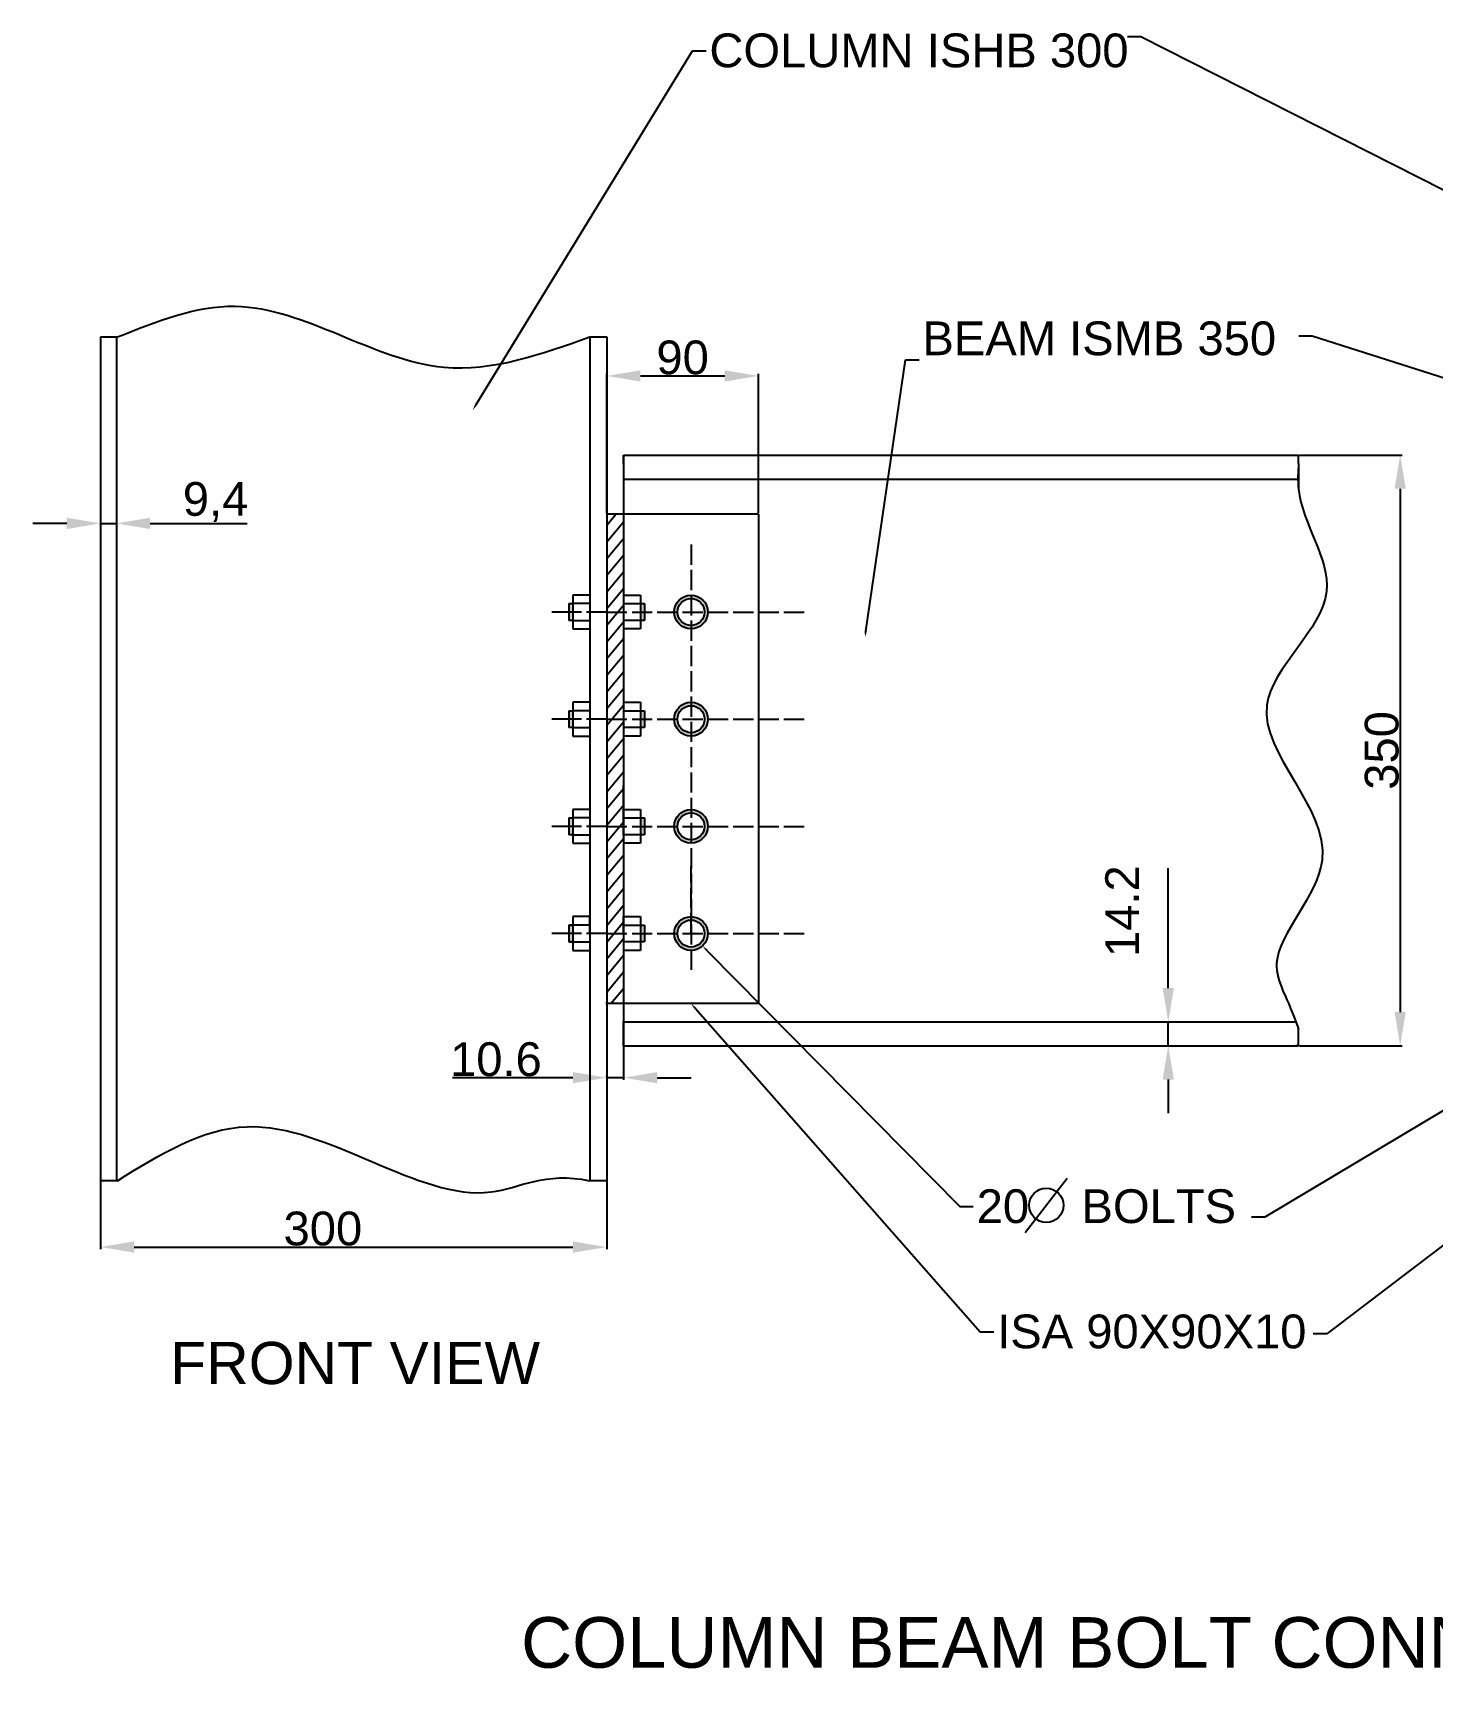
# Model space of a CAD drawing. Header units: inches. Extents: x 405 to 1958, y 459 to 1437.
# Drawn here: x 405 to 1234, y 459 to 1437 of the extents above; entities that cross this region are included whole.
import ezdxf
from ezdxf import colors
from ezdxf.entities.mleader import LeaderData, LeaderLine
from ezdxf.math import Vec2, Vec3

# ---------------------------------------------------------------- set-up
doc = ezdxf.new("R2010")
doc.units = ezdxf.units.IN
doc.header["$MEASUREMENT"] = 0
doc.linetypes.add('ACAD_ISO02W100', pattern=[15, 12, -3])
doc.styles.get("Standard").update_dxf_attribs({"font": 'arial.ttf'})
doc.dimstyles.new('ISO-25', dxfattribs={"dimtxt": 20, "dimasz": 20, "dimexe": 1.25, "dimexo": 0.625, "dimtad": 1, "dimdec": 4, "dimtxsty": 'Standard', "dimcen": 2.5, "dimadec": 0, "dimazin": 0, "dimtfac": 1, "dimtdec": 4, "dimtmove": 0, "dimatfit": 3, "dimfxl": 1, "dimarcsym": 0})

# ---------------------------------------------------------------- blocks, each defined once
blk = doc.blocks.new('*U29')
for p, q in [((-65.94, -172.23), (-65.94, -182.23)), ((-65.94, -172.23), (-63.44, -172.23)), ((-53.44, -167.23), (-63.44, -167.23)), ((-63.44, -167.23), (-63.44, -187.23)), ((-53.44, -172.23), (-63.44, -172.23)), ((-33.44, -167.23), (-23.44, -167.23)), ((-33.44, -172.23), (-23.44, -172.23)), ((-23.44, -167.23), (-23.44, -187.23)), ((-23.44, -172.23), (-20.94, -172.23)), ((-20.94, -172.23), (-20.94, -182.23)), ((-63.44, -182.23), (-65.94, -182.23)), ((-63.44, -182.23), (-53.44, -182.23)), ((-23.44, -182.23), (-33.44, -182.23)), ((-20.94, -182.23), (-23.44, -182.23)), ((-63.44, -187.23), (-53.44, -187.23)), ((-23.44, -187.23), (-33.44, -187.23))]:
    blk.add_line(p, q)
at = {"linetype": 'ACAD_ISO02W100'}
for p, q in [((-65.94, -177.23), (-75.94, -177.23)), ((-43.44, -177.23), (-65.94, -177.23)), ((-43.44, -177.23), (75.94, -177.23))]:
    blk.add_line(p, q, dxfattribs=at)
for radius in [10, 8]:
    blk.add_circle((6.56, -177.23), radius)
blk = doc.blocks.new('*U30')
at = {"color": 0, "linetype": 'ByBlock', "lineweight": -2, "transparency": 16777216}
for p in [(0, 190.5), (0, 127), (0, 63.5), (0, 0)]:
    blk.add_blockref('*U29', p, dxfattribs=at)
blk = doc.blocks.new('*D32')
at = {"color": 0, "lineweight": -2, "transparency": 16777216}
for p, q in [((445.09, 1256.1), (445.09, 716.22)), ((745.09, 1256.1), (745.09, 716.22)), ((465.09, 717.47), (725.09, 717.47))]:
    blk.add_line(p, q, dxfattribs=at)
at = {"color": 0, "transparency": 16777216}
for points in [[(465.09, 720.8), (465.09, 714.13), (445.09, 717.47)], [(725.09, 720.8), (725.09, 714.13), (745.09, 717.47)]]:
    blk.add_solid(points, dxfattribs=at)
at = {"layer": 'Defpoints', "color": 0, "transparency": 16777216}
for p in [(445.09, 1256.73), (745.09, 1256.73), (745.09, 717.47)]:
    blk.add_point(p, dxfattribs=at)
at = {"color": 0, "transparency": 16777216, "insert": (576.88, 728.31), "char_height": 20, "attachment_point": 5}
blk.add_mtext('300', dxfattribs=at)
blk = doc.blocks.new('*D33')
at = {"color": 0, "lineweight": -2, "transparency": 16777216}
for p, q in [((445.09, 1256.1), (445.09, 1145)), ((454.49, 1256.1), (454.49, 1145)), ((425.09, 1146.25), (405.09, 1146.25)), ((445.09, 1146.25), (454.49, 1146.25)), ((474.49, 1146.25), (532.07, 1146.25))]:
    blk.add_line(p, q, dxfattribs=at)
at = {"color": 0, "transparency": 16777216}
for points in [[(425.09, 1149.58), (425.09, 1142.91), (445.09, 1146.25)], [(474.49, 1149.58), (474.49, 1142.91), (454.49, 1146.25)]]:
    blk.add_solid(points, dxfattribs=at)
at = {"layer": 'Defpoints', "color": 0, "transparency": 16777216}
for p in [(445.09, 1256.73), (454.49, 1256.73), (454.49, 1146.25)]:
    blk.add_point(p, dxfattribs=at)
at = {"color": 0, "transparency": 16777216, "insert": (513.28, 1158.89), "char_height": 20, "attachment_point": 5}
blk.add_mtext('9,4', dxfattribs=at)
blk = doc.blocks.new('*D34')
at = {"color": 0, "lineweight": -2, "transparency": 16777216}
for p, q in [((745.09, 1152.35), (745.09, 1234.88)), ((765.09, 1233.63), (815.09, 1233.63)), ((835.09, 1152.35), (835.09, 1234.88))]:
    blk.add_line(p, q, dxfattribs=at)
at = {"color": 0, "transparency": 16777216}
for points in [[(765.09, 1236.96), (765.09, 1230.29), (745.09, 1233.63)], [(815.09, 1236.96), (815.09, 1230.29), (835.09, 1233.63)]]:
    blk.add_solid(points, dxfattribs=at)
at = {"layer": 'Defpoints', "color": 0, "transparency": 16777216}
for p in [(835.09, 1233.63), (745.09, 1151.73), (835.09, 1151.73)]:
    blk.add_point(p, dxfattribs=at)
at = {"color": 0, "transparency": 16777216, "insert": (790.09, 1244.46), "char_height": 20, "attachment_point": 5}
blk.add_mtext('90', dxfattribs=at)
blk = doc.blocks.new('*D35')
at = {"color": 0, "lineweight": -2, "transparency": 16777216}
for p, q in [((755.09, 861.1), (755.09, 816.57)), ((725.09, 817.82), (653.78, 817.82)), ((745.09, 818.44), (745.09, 819.07)), ((755.09, 817.82), (745.09, 817.82)), ((775.09, 817.82), (795.09, 817.82))]:
    blk.add_line(p, q, dxfattribs=at)
at = {"color": 0, "transparency": 16777216}
for points in [[(725.09, 821.15), (725.09, 814.48), (745.09, 817.82)], [(775.09, 821.15), (775.09, 814.48), (755.09, 817.82)]]:
    blk.add_solid(points, dxfattribs=at)
at = {"layer": 'Defpoints', "color": 0, "transparency": 16777216}
for p in [(755.09, 861.73), (745.09, 817.82), (745.09, 817.82)]:
    blk.add_point(p, dxfattribs=at)
at = {"color": 0, "transparency": 16777216, "insert": (679.43, 828.65), "char_height": 20, "attachment_point": 5}
blk.add_mtext('10.6', dxfattribs=at)
blk = doc.blocks.new('*D36')
at = {"color": 0, "lineweight": -2, "transparency": 16777216}
for p, q in [((1077.9, 870.93), (1077.9, 942.04)), ((755.71, 850.93), (1079.15, 850.93)), ((1077.9, 836.73), (1077.9, 850.93)), ((755.71, 836.73), (1079.15, 836.73)), ((1077.9, 816.73), (1077.9, 796.73))]:
    blk.add_line(p, q, dxfattribs=at)
at = {"color": 0, "transparency": 16777216}
for points in [[(1074.56, 870.93), (1081.23, 870.93), (1077.9, 850.93)], [(1074.56, 816.73), (1081.23, 816.73), (1077.9, 836.73)]]:
    blk.add_solid(points, dxfattribs=at)
at = {"layer": 'Defpoints', "color": 0, "transparency": 16777216}
for p in [(755.09, 850.93), (1077.9, 850.93), (755.09, 836.73)]:
    blk.add_point(p, dxfattribs=at)
at = {"color": 0, "transparency": 16777216, "insert": (1050.57, 916.48), "char_height": 20, "width": 49.8636, "attachment_point": 5, "rotation": 90}
blk.add_mtext(' 14.2', dxfattribs=at)
blk = doc.blocks.new('*D37')
at = {"color": 0, "lineweight": -2, "transparency": 16777216}
for p, q in [((1155.71, 1186.73), (1216.59, 1186.73)), ((1215.34, 1166.73), (1215.34, 856.73)), ((1155.71, 836.73), (1216.59, 836.73))]:
    blk.add_line(p, q, dxfattribs=at)
at = {"color": 0, "transparency": 16777216}
for points in [[(1212.01, 1166.73), (1218.67, 1166.73), (1215.34, 1186.73)], [(1212.01, 856.73), (1218.67, 856.73), (1215.34, 836.73)]]:
    blk.add_solid(points, dxfattribs=at)
at = {"layer": 'Defpoints', "color": 0, "transparency": 16777216}
for p in [(1155.09, 1186.73), (1155.09, 836.73), (1215.34, 836.73)]:
    blk.add_point(p, dxfattribs=at)
at = {"color": 0, "transparency": 16777216, "insert": (1204.5, 1011.73), "char_height": 20, "attachment_point": 5, "rotation": 90}
blk.add_mtext('350', dxfattribs=at)

msp = doc.modelspace()

# ---------------------------------------------------------------- hatches: boundary and pattern name
h = msp.add_hatch()
h.set_pattern_fill('ANSI31', color=256, scale=2, angle=5)
h.set_pattern_definition([(50, (350.378, 971.142), (-4.86438, 4.0817), [])])
h.paths.add_polyline_path([(755.08659, 1151.72539), (745.08659, 1151.72539), (745.08659, 1093.72539), (755.08659, 1093.72539)])
h.paths.add_polyline_path([(755.08659, 1093.72539), (745.08659, 1093.72539), (745.08659, 1030.22539), (755.08659, 1030.22539)])
h.paths.add_polyline_path([(755.08659, 1030.22539), (745.08659, 1030.22539), (745.08659, 966.72539), (755.08659, 966.72539)])
h.paths.add_polyline_path([(755.08659, 961.22539), (755.08659, 966.72539), (745.08659, 966.72539), (745.08659, 903.22539), (755.08659, 903.22539), (755.08659, 913.22539)])
h.paths.add_polyline_path([(755.08659, 903.22539), (745.08659, 903.22539), (745.08659, 861.72539), (755.08659, 861.72539)])
h = msp.add_hatch(color=256)
h.dxf.hatch_style = 1
h.paths.add_polyline_path([(805.08659, 1093.72539), (803.08659, 1093.72539, -0.414213562), (795.08659, 1085.72539), (795.08659, 1083.72539, 0.414213562)])
h.paths.add_polyline_path([(795.08659, 1103.72539), (795.08659, 1101.72539, -0.414213562), (803.08659, 1093.72539), (805.08659, 1093.72539, 0.414213562)])
h.paths.add_polyline_path([(787.08659, 1093.72539), (785.08659, 1093.72539, 0.414213562), (795.08659, 1083.72539), (795.08659, 1085.72539, -0.414213562)])
h.paths.add_polyline_path([(795.08659, 1101.72539), (795.08659, 1103.72539, 0.414213562), (785.08659, 1093.72539), (787.08659, 1093.72539, -0.414213562)])
h.paths.add_polyline_path([(805.08659, 1030.22539), (803.08659, 1030.22539, -0.414213562), (795.08659, 1022.22539), (795.08659, 1020.22539, 0.414213562)])
h.paths.add_polyline_path([(795.08659, 1040.22539), (795.08659, 1038.22539, -0.414213562), (803.08659, 1030.22539), (805.08659, 1030.22539, 0.414213562)])
h.paths.add_polyline_path([(795.08659, 1038.22539), (795.08659, 1040.22539, 0.414213562), (785.08659, 1030.22539), (787.08659, 1030.22539, -0.414213562)])
h.paths.add_polyline_path([(787.08659, 1030.22539), (785.08659, 1030.22539, 0.414213562), (795.08659, 1020.22539), (795.08659, 1022.22539, -0.414213562)])
h.paths.add_polyline_path([(725.08659, 1030.22539), (722.58659, 1030.22539), (722.58659, 1025.22539), (725.08659, 1025.22539)])
h.paths.add_polyline_path([(725.08659, 1035.22539), (722.58659, 1035.22539), (722.58659, 1030.22539), (725.08659, 1030.22539)])
h.paths.add_polyline_path([(725.08659, 971.72539), (722.58659, 971.72539), (722.58659, 966.72539), (725.08659, 966.72539)])
h.paths.add_polyline_path([(725.08659, 966.72539), (722.58659, 966.72539), (722.58659, 961.72539), (725.08659, 961.72539)])
h.paths.add_polyline_path([(795.08659, 974.72539), (795.08659, 976.72539, 0.414213562), (785.08659, 966.72539), (787.08659, 966.72539, -0.414213562)])
h.paths.add_polyline_path([(787.08659, 966.72539), (785.08659, 966.72539, 0.414213562), (795.08659, 956.72539), (795.08659, 958.72539, -0.414213562)])
h.paths.add_polyline_path([(805.08659, 966.72539), (803.08659, 966.72539, -0.414213562), (795.08659, 958.72539), (795.08659, 956.72539, 0.414213562)])
h.paths.add_polyline_path([(795.08659, 976.72539), (795.08659, 974.72539, -0.414213562), (803.08659, 966.72539), (805.08659, 966.72539, 0.414213562)])
h.paths.add_polyline_path([(725.08659, 1098.72539), (722.58659, 1098.72539), (722.58659, 1093.72539), (725.08659, 1093.72539)])
h.paths.add_polyline_path([(725.08659, 1093.72539), (722.58659, 1093.72539), (722.58659, 1088.72539), (725.08659, 1088.72539)])
h = msp.add_hatch(color=256)
h.dxf.hatch_style = 1
h.paths.add_polyline_path([(1477.4411, 1035.72539), (1472.4411, 1035.72539), (1472.4411, 1025.72539), (1477.4411, 1025.72539)])
h.paths.add_polyline_path([(1552.4411, 1030.72539), (1547.4411, 1030.72539), (1547.4411, 1025.72539), (1552.4411, 1025.72539)])
h.paths.add_polyline_path([(1552.4411, 1035.72539), (1547.4411, 1035.72539), (1547.4411, 1030.72539), (1552.4411, 1030.72539)])
h.paths.add_polyline_path([(1552.4411, 1078.72539), (1547.4411, 1078.72539), (1547.4411, 1073.72539), (1552.4411, 1073.72539)])
h.paths.add_polyline_path([(1552.4411, 1083.72539), (1547.4411, 1083.72539), (1547.4411, 1078.72539), (1552.4411, 1078.72539)])
h.paths.add_polyline_path([(1477.4411, 1083.72539), (1472.4411, 1083.72539), (1472.4411, 1073.72539), (1477.4411, 1073.72539)])
h.paths.add_polyline_path([(1477.4411, 987.72539), (1472.4411, 987.72539), (1472.4411, 977.72539), (1477.4411, 977.72539)])
h.paths.add_polyline_path([(1477.4411, 934.72539), (1472.4411, 934.72539), (1472.4411, 929.72539), (1477.4411, 929.72539)])
h.paths.add_polyline_path([(1477.4411, 939.72539), (1472.4411, 939.72539), (1472.4411, 934.72539), (1477.4411, 934.72539)])
h.paths.add_polyline_path([(1552.4411, 934.72539), (1547.4411, 934.72539), (1547.4411, 929.72539), (1552.4411, 929.72539)])
h.paths.add_polyline_path([(1552.4411, 939.72539), (1547.4411, 939.72539), (1547.4411, 934.72539), (1552.4411, 934.72539)])
h.paths.add_polyline_path([(1552.4411, 982.72539), (1547.4411, 982.72539), (1547.4411, 977.72539), (1552.4411, 977.72539)])
h.paths.add_polyline_path([(1552.4411, 987.72539), (1547.4411, 987.72539), (1547.4411, 982.72539), (1552.4411, 982.72539)])
h.paths.add_polyline_path([(767.58659, 966.72539), (765.08659, 966.72539), (765.08659, 961.72539), (767.58659, 961.72539)])
h.paths.add_polyline_path([(767.58659, 971.72539), (765.08659, 971.72539), (765.08659, 966.72539), (767.58659, 966.72539)])
h.paths.add_polyline_path([(767.58659, 1030.22539), (765.08659, 1030.22539), (765.08659, 1025.22539), (767.58659, 1025.22539)])
h.paths.add_polyline_path([(767.58659, 1035.22539), (765.08659, 1035.22539), (765.08659, 1030.22539), (767.58659, 1030.22539)])
h.paths.add_polyline_path([(767.58659, 1093.72539), (765.08659, 1093.72539), (765.08659, 1088.72539), (767.58659, 1088.72539)])
h.paths.add_polyline_path([(767.58659, 1098.72539), (765.08659, 1098.72539), (765.08659, 1093.72539), (767.58659, 1093.72539)])
h.paths.add_polyline_path([(767.58659, 903.22539), (765.08659, 903.22539), (765.08659, 898.22539), (767.58659, 898.22539)])
h.paths.add_polyline_path([(767.58659, 908.22539), (765.08659, 908.22539), (765.08659, 903.22539), (767.58659, 903.22539)])
h = msp.add_hatch(color=256)
h.dxf.hatch_style = 1
h.paths.add_polyline_path([(787.08659, 903.22539), (785.08659, 903.22539, 0.414213562), (795.08659, 893.22539), (795.08659, 895.22539, -0.414213562)])
h.paths.add_polyline_path([(795.08659, 911.22539), (795.08659, 913.22539, 0.414213562), (785.08659, 903.22539), (787.08659, 903.22539, -0.414213562)])
h.paths.add_polyline_path([(805.08659, 903.22539), (803.08659, 903.22539, -0.414213562), (795.08659, 895.22539), (795.08659, 893.22539, 0.414213562)])
h.paths.add_polyline_path([(795.08659, 913.22539), (795.08659, 911.22539, -0.414213562), (803.08659, 903.22539), (805.08659, 903.22539, 0.414213562)])
h.paths.add_polyline_path([(725.08659, 903.22539), (722.58659, 903.22539), (722.58659, 898.22539), (725.08659, 898.22539)])
h.paths.add_polyline_path([(725.08659, 908.22539), (722.58659, 908.22539), (722.58659, 903.22539), (725.08659, 903.22539)])
h.paths.add_polyline_path([(1452.4411, 944.72539), (1452.4411, 941.72539, -0.414213562), (1459.4411, 934.72539), (1462.4411, 934.72539, 0.414213562)])
h.paths.add_polyline_path([(1462.4411, 934.72539), (1459.4411, 934.72539, -0.414213562), (1452.4411, 927.72539), (1452.4411, 924.72539, 0.414213562)])
h.paths.add_polyline_path([(1445.4411, 934.72539), (1442.4411, 934.72539, 0.414213562), (1452.4411, 924.72539), (1452.4411, 927.72539, -0.414213562)])
h.paths.add_polyline_path([(1452.4411, 941.72539), (1452.4411, 944.72539, 0.414213562), (1442.4411, 934.72539), (1445.4411, 934.72539, -0.414213562)])
h.paths.add_polyline_path([(1452.4411, 992.72539), (1452.4411, 989.72539, -0.414213562), (1459.4411, 982.72539), (1462.4411, 982.72539, 0.414213562)])
h.paths.add_polyline_path([(1462.4411, 982.72539), (1459.4411, 982.72539, -0.414213562), (1452.4411, 975.72539), (1452.4411, 972.72539, 0.414213562)])
h.paths.add_polyline_path([(1445.4411, 982.72539), (1442.4411, 982.72539, 0.414213562), (1452.4411, 972.72539), (1452.4411, 975.72539, -0.414213562)])
h.paths.add_polyline_path([(1452.4411, 989.72539), (1452.4411, 992.72539, 0.414213562), (1442.4411, 982.72539), (1445.4411, 982.72539, -0.414213562)])
h.paths.add_polyline_path([(1572.4411, 992.72539), (1572.4411, 989.72539, -0.414213562), (1579.4411, 982.72539), (1582.4411, 982.72539, 0.414213562)])
h.paths.add_polyline_path([(1582.4411, 982.72539), (1579.4411, 982.72539, -0.414213562), (1572.4411, 975.72539), (1572.4411, 972.72539, 0.414213562)])
h.paths.add_polyline_path([(1572.4411, 975.72539, -0.414213562), (1565.4411, 982.72539), (1562.4411, 982.72539, 0.414213562), (1572.4411, 972.72539)])
h.paths.add_polyline_path([(1572.4411, 989.72539), (1572.4411, 992.72539, 0.414213562), (1562.4411, 982.72539), (1565.4411, 982.72539, -0.414213562)])
h.paths.add_polyline_path([(1572.4411, 944.72539, 0.414213562), (1562.4411, 934.72539), (1565.4411, 934.72539, -0.414213562), (1572.4411, 941.72539)])
h.paths.add_polyline_path([(1572.4411, 944.72539), (1572.4411, 941.72539, -0.414213562), (1579.4411, 934.72539), (1582.4411, 934.72539, 0.414213562)])
h.paths.add_polyline_path([(1582.4411, 934.72539), (1579.4411, 934.72539, -0.414213562), (1572.4411, 927.72539), (1572.4411, 924.72539, 0.414213562)])
h.paths.add_polyline_path([(1565.4411, 934.72539), (1562.4411, 934.72539, 0.414213562), (1572.4411, 924.72539), (1572.4411, 927.72539, -0.414213562)])
h.paths.add_polyline_path([(1572.4411, 1040.72539), (1572.4411, 1037.72539, -0.414213562), (1579.4411, 1030.72539), (1582.4411, 1030.72539, 0.414213562)])
h.paths.add_polyline_path([(1572.4411, 1037.72539), (1572.4411, 1040.72539, 0.414213562), (1562.4411, 1030.72539), (1565.4411, 1030.72539, -0.414213562)])
h.paths.add_polyline_path([(1565.4411, 1030.72539), (1562.4411, 1030.72539, 0.414213562), (1572.4411, 1020.72539), (1572.4411, 1023.72539, -0.414213562)])
h.paths.add_polyline_path([(1582.4411, 1030.72539), (1579.4411, 1030.72539, -0.414213562), (1572.4411, 1023.72539), (1572.4411, 1020.72539, 0.414213562)])
h.paths.add_polyline_path([(1572.4411, 1071.72539, -0.414213562), (1565.4411, 1078.72539), (1562.4411, 1078.72539, 0.414213562), (1572.4411, 1068.72539)])
h.paths.add_polyline_path([(1582.4411, 1078.72539), (1579.4411, 1078.72539, -0.414213562), (1572.4411, 1071.72539), (1572.4411, 1068.72539, 0.414213562)])
h.paths.add_polyline_path([(1572.4411, 1088.72539), (1572.4411, 1085.72539, -0.414213562), (1579.4411, 1078.72539), (1582.4411, 1078.72539, 0.414213562)])
h.paths.add_polyline_path([(1572.4411, 1085.72539), (1572.4411, 1088.72539, 0.414213562), (1562.4411, 1078.72539), (1565.4411, 1078.72539, -0.414213562)])
h.paths.add_polyline_path([(1452.4411, 1085.72539), (1452.4411, 1088.72539, 0.414213562), (1442.4411, 1078.72539), (1445.4411, 1078.72539, -0.414213562)])
h.paths.add_polyline_path([(1445.4411, 1078.72539), (1442.4411, 1078.72539, 0.414213562), (1452.4411, 1068.72539), (1452.4411, 1071.72539, -0.414213562)])
h.paths.add_polyline_path([(1462.4411, 1078.72539), (1459.4411, 1078.72539, -0.414213562), (1452.4411, 1071.72539), (1452.4411, 1068.72539, 0.414213562)])
h.paths.add_polyline_path([(1452.4411, 1088.72539), (1452.4411, 1085.72539, -0.414213562), (1459.4411, 1078.72539), (1462.4411, 1078.72539, 0.414213562)])
h.paths.add_polyline_path([(1452.4411, 1040.72539), (1452.4411, 1037.72539, -0.414213562), (1459.4411, 1030.72539), (1462.4411, 1030.72539, 0.414213562)])
h.paths.add_polyline_path([(1452.4411, 1037.72539), (1452.4411, 1040.72539, 0.414213562), (1442.4411, 1030.72539), (1445.4411, 1030.72539, -0.414213562)])
h.paths.add_polyline_path([(1445.4411, 1030.72539), (1442.4411, 1030.72539, 0.414213562), (1452.4411, 1020.72539), (1452.4411, 1023.72539, -0.414213562)])
h.paths.add_polyline_path([(1462.4411, 1030.72539), (1459.4411, 1030.72539, -0.414213562), (1452.4411, 1023.72539), (1452.4411, 1020.72539, 0.414213562)])
h.paths.add_polyline_path([(1867.56617, 1054.42096), (1865.56617, 1054.42096, -0.414213562), (1857.56617, 1046.42096), (1857.56617, 1044.42096, 0.414213562)])
h.paths.add_polyline_path([(1857.56617, 1064.42096), (1857.56617, 1062.42096, -0.414213562), (1865.56617, 1054.42096), (1867.56617, 1054.42096, 0.414213562)])
h.paths.add_polyline_path([(1857.56617, 1062.42096), (1857.56617, 1064.42096, 0.414213562), (1847.56617, 1054.42096), (1849.56617, 1054.42096, -0.414213562)])
h.paths.add_polyline_path([(1849.56617, 1054.42096), (1847.56617, 1054.42096, 0.414213562), (1857.56617, 1044.42096), (1857.56617, 1046.42096, -0.414213562)])
h.paths.add_polyline_path([(1867.56617, 1006.42096), (1865.56617, 1006.42096, -0.414213562), (1857.56617, 998.42096), (1857.56617, 996.42096, 0.414213562)])
h.paths.add_polyline_path([(1857.56617, 1016.42096), (1857.56617, 1014.42096, -0.414213562), (1865.56617, 1006.42096), (1867.56617, 1006.42096, 0.414213562)])
h.paths.add_polyline_path([(1857.56617, 1014.42096), (1857.56617, 1016.42096, 0.414213562), (1847.56617, 1006.42096), (1849.56617, 1006.42096, -0.414213562)])
h.paths.add_polyline_path([(1849.56617, 1006.42096), (1847.56617, 1006.42096, 0.414213562), (1857.56617, 996.42096), (1857.56617, 998.42096, -0.414213562)])
h.paths.add_polyline_path([(1867.56617, 958.42096), (1865.56617, 958.42096, -0.414213562), (1857.56617, 950.42096), (1857.56617, 948.42096, 0.414213562)])
h.paths.add_polyline_path([(1857.56617, 968.42096), (1857.56617, 966.42096, -0.414213562), (1865.56617, 958.42096), (1867.56617, 958.42096, 0.414213562)])
h.paths.add_polyline_path([(1857.56617, 966.42096), (1857.56617, 968.42096, 0.414213562), (1847.56617, 958.42096), (1849.56617, 958.42096, -0.414213562)])
h.paths.add_polyline_path([(1849.56617, 958.42096), (1847.56617, 958.42096, 0.414213562), (1857.56617, 948.42096), (1857.56617, 950.42096, -0.414213562)])
h.paths.add_polyline_path([(1857.56617, 918.42096), (1857.56617, 920.42096, 0.414213562), (1847.56617, 910.42096), (1849.56617, 910.42096, -0.414213562)])
h.paths.add_polyline_path([(1857.56617, 920.42096), (1857.56617, 918.42096, -0.414213562), (1865.56617, 910.42096), (1867.56617, 910.42096, 0.414213562)])
h.paths.add_polyline_path([(1867.56617, 910.42096), (1865.56617, 910.42096, -0.414213562), (1857.56617, 902.42096), (1857.56617, 900.42096, 0.414213562)])
h.paths.add_polyline_path([(1849.56617, 910.42096), (1847.56617, 910.42096, 0.414213562), (1857.56617, 900.42096), (1857.56617, 902.42096, -0.414213562)])

# ---------------------------------------------------------------- linework, layer by layer
for p, q in [((445.08659, 1256.72539), (445.08659, 756.72539)), ((445.08659, 1256.72539), (455.08659, 1256.72539)), ((445.08659, 1256.72539), (455.08659, 1256.72539)), ((445.08659, 1256.72539), (454.68659, 1256.72539)), ((445.08659, 1256.72539), (454.48659, 1256.72539)), ((445.08659, 1256.72539), (454.48659, 1256.72539)), ((454.48659, 1256.72539), (454.48659, 756.72539)), ((735.08659, 1256.72539), (735.08659, 756.72539)), ((735.08659, 1256.72539), (745.08659, 1256.72539)), ((745.08659, 1256.72539), (745.08659, 756.72539)), ((755.08659, 1181.72539), (755.08659, 1186.72539)), ((755.08659, 1186.72539), (1155.08659, 1186.72539)), ((755.08659, 1186.72539), (755.08659, 1172.52539)), ((1155.08659, 1181.72539), (1155.08659, 1186.72539)), ((755.08659, 1181.72539), (755.08659, 1166.72539)), ((1155.08659, 1181.72539), (1155.08659, 1166.72539)), ((755.08659, 1172.52539), (1155.08659, 1172.52539)), ((755.08659, 1166.72539), (755.08659, 836.72539)), ((835.08659, 1151.72539), (745.08659, 1151.72539)), ((755.08659, 1151.72539), (755.08659, 861.72539)), ((835.08659, 1151.72539), (835.08659, 861.72539)), ((745.08659, 1046.22539), (745.08659, 841.22539)), ((755.08659, 961.22539), (755.08659, 991.22539)), ((755.08659, 961.22539), (755.08659, 903.22539)), ((725.08659, 908.22539), (722.58659, 908.22539)), ((722.58659, 908.22539), (722.58659, 898.22539)), ((725.08659, 908.22539), (725.08659, 898.22539)), ((725.08659, 908.22539), (725.08659, 898.22539)), ((735.08659, 903.22539), (735.08659, 908.22539)), ((722.58659, 898.22539), (725.08659, 898.22539)), ((755.08659, 861.72539), (744.48659, 861.72539)), ((835.08659, 861.72539), (745.08659, 861.72539)), ((755.08659, 836.72539), (755.08659, 850.92539)), ((755.08659, 850.92539), (1153.60603, 850.92539)), ((1155.08659, 836.72539), (1155.08659, 846.72539)), ((755.08659, 836.72539), (1155.08659, 836.72539)), ((455.08659, 756.72539), (445.08659, 756.72539)), ((745.08659, 756.72539), (735.08659, 756.72539)), ((1017.96045, 758.04116), (993.05233, 725.93228))]:
    msp.add_line(p, q)
at = {"linetype": 'ACAD_ISO02W100'}
for p, q in [((795.08659, 1133.72539), (795.08659, 879.72539)), ((745.08659, 961.22539), (745.08659, 903.22539)), ((795.08659, 903.22539), (795.08659, 943.22539)), ((735.08659, 903.22539), (735.08659, 913.22539)), ((755.08659, 903.22539), (755.08659, 913.22539))]:
    msp.add_line(p, q, dxfattribs=at)
msp.add_circle((1005.59765, 742.20333), 10.15699)
msp.add_spline([(455.08659, 1256.72539), (524.78513, 1274.91616), (648.66488, 1238.80461), (735.08659, 1256.72539)], degree=3)
for points, knots in [([(1155.08659, 1181.72539), (1154.81824, 1176.71835), (1153.42238, 1150.67342), (1193.70933, 1100.33489), (1101.14554, 1033.81701), (1200.3118, 956.64206), (1128.98642, 890.4254), (1149.07247, 864.73997), (1155.08659, 846.72539)], [0, 0, 0, 0, 15, 78.024816646, 154.189048206, 251.562024913, 318.362266413, 359.325906466, 359.325906466, 359.325906466, 359.325906466]), ([(455.08659, 756.72539), (480.14967, 772.31195), (550.21175, 815.88309), (654.91064, 726.56708), (708.52003, 762.38182), (735.08659, 756.72539)], [0, 0, 0, 0, 83.331405402, 232.947119537, 291.878244081, 291.878244081, 291.878244081, 291.878244081])]:
    msp.add_open_spline(points, degree=3, knots=knots)
msp.add_open_spline([(1155.08659, 836.72539), (1154.59544, 836.60209), (1153.97831, 836.60373), (1153.36118, 836.60537)], degree=3)

# ---------------------------------------------------------------- block references
msp.add_blockref('*U30', (788.52908, 1080.45413))

# ---------------------------------------------------------------- texts
at = {"attachment_point": 1}
for s, width, gutter_width, heights, insert, char_height in [('BEAM ISMB 350', 239.196428, 12.5, [0], (932.21909, 1265.90257), 20), ('FRONT VIEW', 1762.8752299, 967.77966, [560.31052], (486.40032, 661.26723), 25), ('COLUMN BEAM BOLT CONNECTION (Intermediate)', 1762.8752299, 967.77966, [560.31052], (694.34342, 498.18007), 30)]:
    msp.add_mtext_dynamic_manual_height_columns(s, width=width, gutter_width=gutter_width, heights=heights, dxfattribs=dict(at, insert=insert, char_height=char_height))

# ---------------------------------------------------------------- dimensions: what is measured, and where the dimension line sits
for base, p1, p2, picture, middle in [((454.48659, 1146.24613), (445.08659, 1256.72539), (454.48659, 1256.72539), '*D33', (513.27667, 1158.89023)), ((835.08659, 1233.62648), (745.08659, 1151.72539), (835.08659, 1151.72539), '*D34', (790.08659, 1244.46294))]:
    dim = msp.add_linear_dim(base=base, p1=p1, p2=p2, dimstyle='ISO-25')
    dim.commit()
    dim.dimension.update_dxf_attribs({"geometry": picture, "text_midpoint": middle})
dim = msp.add_linear_dim(base=(745.08659, 717.46808), p1=(445.08659, 1256.72539), p2=(745.08659, 1256.72539), dimstyle='ISO-25')
dim.commit()
dim.dimension.update_dxf_attribs({"geometry": '*D32', "text_midpoint": (576.88447, 717.46808), "dimtype": 160})
dim = msp.add_linear_dim(base=(1215.33872, 836.72539), p1=(1155.08659, 1186.72539), p2=(1155.08659, 836.72539), angle=90, dimstyle='ISO-25')
dim.commit()
dim.dimension.update_dxf_attribs({"geometry": '*D37', "text_midpoint": (1204.49544, 1011.72539)})
dim = msp.add_linear_dim(base=(1077.89774, 850.92539), p1=(755.08659, 836.72539), p2=(755.08659, 850.92539), angle=90, text=' 14.2', dimstyle='ISO-25')
dim.commit()
dim.dimension.update_dxf_attribs({"geometry": '*D36', "text_midpoint": (1050.56515, 916.48218)})
dim = msp.add_linear_dim(base=(745.08659, 817.81768), p1=(755.08659, 861.72539), p2=(745.08659, 817.81768), text='<>.6', dimstyle='ISO-25')
dim.commit()
dim.dimension.update_dxf_attribs({"geometry": '*D35', "text_midpoint": (679.43431, 828.65414)})

# ---------------------------------------------------------------- leaders
ml = msp.add_multileader_mtext('Standard')
ml.set_content('COLUMN ISHB 300', color=256)
ml.set_leader_properties()
ml.build(insert=Vec2(0, 0))
ctx = ml.context
ctx.base_point, ctx.char_height, ctx.plane_origin = Vec3(803.9523, 1426.33698), 20, Vec3(665.60122, 1213.25057)
notes = []
notes.append((ctx, [(0, (1, 1, 0), (795.9523, 1426.33698), (1, 0), 8, [(0, [(665.60122, 1213.25057)], 0, [])])]))
ctx.mtext.insert, ctx.mtext.flow_direction = Vec3(805.9523, 1436.51433), 5
ml = msp.add_multileader_mtext('Standard')
ml.set_content('', color=256)
ml.set_leader_properties()
ml.build(insert=Vec2(0, 0))
ctx = ml.context
ctx.base_point, ctx.plane_origin = Vec3(1049.6549, 1434.51433), Vec3(1412.31442, 1256.72539)
ctx.text_align_type = 2
notes.append((ctx, [(0, (1, 1, 0), (1061.6549, 1434.51433), (-1, 0), 8, [(0, [(1412.31442, 1256.72539)], 0, [])])]))
ctx.mtext.insert, ctx.mtext.alignment, ctx.mtext.flow_direction = Vec3(1051.6549, 1436.51433), 3, 5
ml = msp.add_multileader_mtext('Standard')
ml.set_content('', color=256)
ml.set_leader_properties()
ml.build(insert=Vec2(0, 0))
ctx = ml.context
ctx.base_point, ctx.plane_origin = Vec3(1151.21143, 1257.22334), Vec3(1472.4411, 1166.72539)
ctx.text_align_type = 2
notes.append((ctx, [(0, (1, 1, 0), (1163.21143, 1257.22334), (-1, 0), 8, [(0, [(1459.15643, 1162.61007)], 0, [])])]))
ctx.mtext.insert, ctx.mtext.alignment, ctx.mtext.flow_direction = Vec3(1153.21143, 1259.22334), 3, 5
ml = msp.add_multileader_mtext('Standard')
ml.set_content('', color=256)
ml.set_leader_properties()
ml.build(insert=Vec2(0, 0))
ctx = ml.context
ctx.base_point, ctx.plane_origin = Vec3(930.21909, 1243.2068), Vec3(870.6486, 1117.49537)
notes.append((ctx, [(0, (1, 1, 0), (922.21909, 1243.2068), (1, 0), 8, [(0, [(898.10944, 1078.52606)], 0, [])])]))
ctx.mtext.insert, ctx.mtext.flow_direction = Vec3(932.21909, 1245.2068), 5
ml = msp.add_multileader_mtext('Standard')
ml.set_content('', color=256)
ml.set_leader_properties()
ml.build(insert=Vec2(0, 0))
ctx = ml.context
ctx.base_point, ctx.plane_origin = Vec3(1123.14536, 735.1981), Vec3(1456.22367, 921.8396)
ctx.text_align_type = 2
notes.append((ctx, [(0, (1, 1, 0), (1135.14536, 735.1981), (-1, 0), 8, [(0, [(1452.4411, 924.72539)], 0, [])])]))
ctx.mtext.insert, ctx.mtext.alignment, ctx.mtext.flow_direction = Vec3(1125.14536, 737.1981), 3, 5
ml = msp.add_multileader_mtext('Standard')
ml.set_content('20    BOLTS', color=256)
ml.set_leader_properties()
ml.build(insert=Vec2(0, 0))
ctx = ml.context
ctx.base_point, ctx.char_height, ctx.plane_origin = Vec3(962.34631, 741.50598), 20, Vec3(801.88438, 895.89122)
notes.append((ctx, [(0, (1, 1, 0), (954.34631, 741.50598), (1, 0), 8, [(0, [(801.88438, 895.89122)], 0, [])])]))
ctx.mtext.insert, ctx.mtext.flow_direction = Vec3(964.34631, 751.67652), 5
ml = msp.add_multileader_mtext('Standard')
ml.set_content('', color=256)
ml.set_leader_properties()
ml.build(insert=Vec2(0, 0))
ctx = ml.context
ctx.base_point, ctx.plane_origin = Vec3(1159.86633, 666.0513), Vec3(1439.16115, 886.72539)
ctx.text_align_type = 2
notes.append((ctx, [(0, (1, 1, 0), (1171.86633, 666.0513), (-1, 0), 8, [(0, [(1461.88246, 886.72539)], 0, [])])]))
ctx.mtext.insert, ctx.mtext.alignment, ctx.mtext.flow_direction = Vec3(1161.86633, 668.0513), 3, 5
ml = msp.add_multileader_mtext('Standard')
ml.set_content('ISA 90X90X10', color=256)
ml.set_leader_properties()
ml.build(insert=Vec2(0, 0))
ctx = ml.context
ctx.base_point, ctx.char_height, ctx.plane_origin = Vec3(974.49324, 667.2982), 20, Vec3(795.08659, 861.72539)
notes.append((ctx, [(0, (1, 1, 0), (966.49324, 667.2982), (1, 0), 8, [(0, [(795.08659, 861.72539)], 0, [])])]))
ctx.mtext.insert, ctx.mtext.flow_direction = Vec3(976.49324, 677.46873), 5
for ctx, leaders in notes:
    for number, flags, end, landing, length, lines in leaders:
        leader = LeaderData()
        leader.index, (leader.has_last_leader_line, leader.has_dogleg_vector, leader.attachment_direction) = number, flags
        leader.last_leader_point, leader.dogleg_vector, leader.dogleg_length = Vec3(end), Vec3(landing), length
        for number, points, colour, breaks in lines:
            line = LeaderLine()
            line.index, line.vertices, line.color, line.breaks = number, Vec3.list(points), colors.encode_raw_color(colour), breaks
            leader.lines.append(line)
        ctx.leaders.append(leader)

doc.saveas('drawing.dxf')
